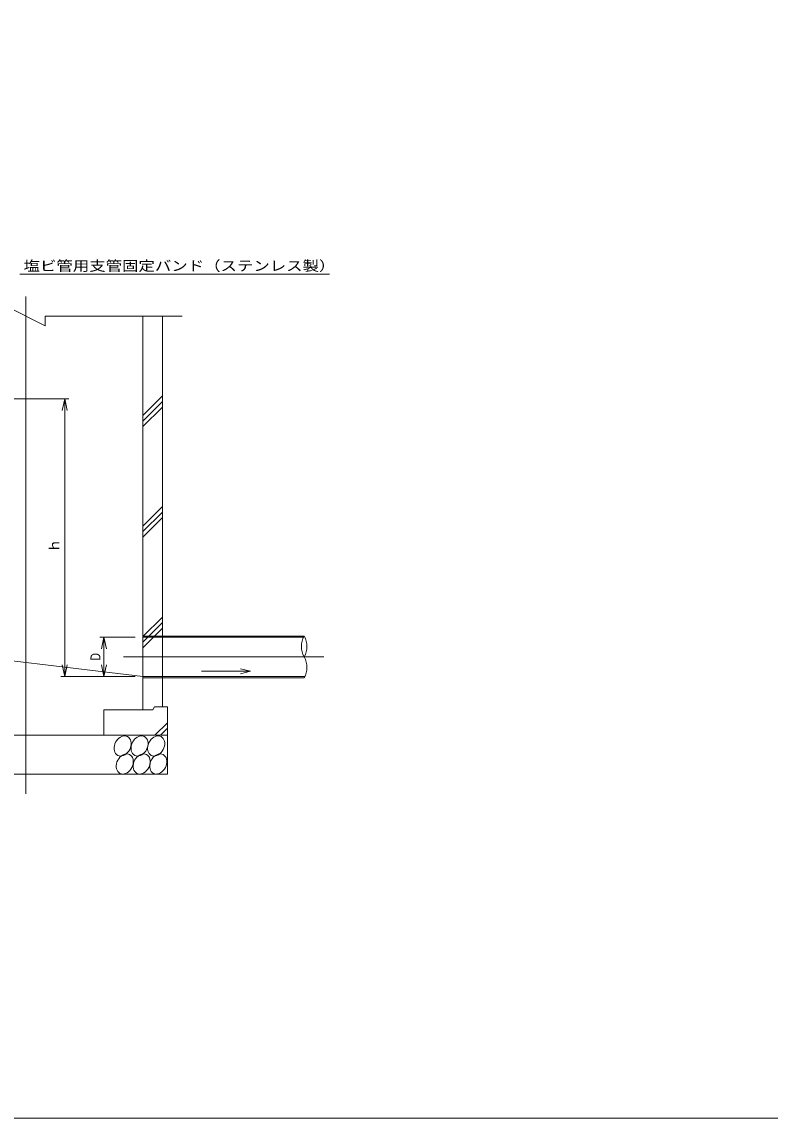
# Model space of a CAD drawing. Units: millimetres on the paper. Extents: x -390 to 406, y -282 to 282.
# Drawn here: x -172.1 to 19.3, y -282 to -1.5 of the extents above; entities that cross this region are included whole.
import ezdxf
from ezdxf.enums import TextEntityAlignment as Align

# ---------------------------------------------------------------- set-up
doc = ezdxf.new("R2010")
doc.units = ezdxf.units.MM
for name, color, linetype, lineweight in [('0-3__0-3__F-2_', 7, 'Continuous', 18), ('0-5__0-5__0-1_構造図', 7, 'Continuous', 18), ('0-6__0-6__0-4_センタ__', 7, 'Continuous', 18), ('0-7__0-7__0-5_寸法線1', 7, 'Continuous', 18), ('0-9__0-9__0-A_構造図3', 7, 'Continuous', 18), ('0-D__0-5__0-5_寸法線1', 7, 'Continuous', 18)]:
    doc.layers.add(name, color=color, linetype=linetype, lineweight=lineweight)
doc.styles.add('ＭＳ ゴシック', font='')
doc.styles.get('ＭＳ ゴシック').set_extended_font_data('MS Gothic')

msp = doc.modelspace()

# ---------------------------------------------------------------- linework, layer by layer
at = {"layer": '0-3__0-3__F-2_'}
msp.add_lwpolyline([(405.5, 282), (-390.5, 282), (-390.5, -282), (405.5, -282)], close=True, dxfattribs=at)
at = {"layer": '0-5__0-5__0-1_構造図'}
for p, q in [((-171.17, -71.79), (-171.17, -199.04)), ((-176.17, -74.29), (-166.17, -79.29)), ((-166.17, -76.79), (-131.17, -76.79)), ((-166.17, -79.29), (-166.17, -76.79)), ((-141.17, -76.79), (-141.17, -177.54)), ((-141.17, -76.79), (-137.42, -76.79)), ((-136.17, -76.79), (-136.17, -158.665)), ((-141.17, -102.245), (-136.17, -97.245)), ((-141.17, -103.66), (-136.17, -98.66)), ((-141.17, -105.074), (-136.17, -100.074)), ((-141.17, -130.53), (-136.17, -125.53)), ((-141.17, -131.944), (-136.17, -126.944)), ((-141.17, -133.358), (-136.17, -128.358)), ((-141.17, -158.814), (-136.17, -153.814)), ((-141.17, -160.228), (-136.17, -155.228)), ((-141.17, -161.642), (-136.17, -156.642)), ((-141.17, -158.665), (-99.92, -158.665)), ((-141.17, -158.94), (-100.069, -158.94)), ((-136.17, -158.665), (-136.17, -169.39)), ((-113.67, -167.69), (-126.17, -167.69)), ((-116.17, -167.02), (-113.67, -167.69)), ((-113.67, -167.69), (-116.17, -168.359)), ((-141.17, -169.04), (-99.735, -169.04)), ((-141.17, -169.39), (-99.92, -169.39)), ((-136.17, -169.39), (-136.17, -176.79)), ((-151.17, -177.54), (-141.17, -177.54)), ((-151.17, -177.54), (-151.17, -184.04)), ((-138.22, -176.79), (-136.17, -176.79)), ((-136.17, -176.79), (-134.92, -176.79)), ((-134.92, -176.79), (-134.92, -184.04)), ((-138.112, -184.04), (-134.92, -180.848)), ((-136.698, -184.04), (-134.92, -182.262)), ((-134.92, -184.04), (-191.17, -184.04)), ((-136.17, -184.04), (-151.17, -184.04)), ((-147.635, -185.087), (-147.927, -185.449)), ((-147.305, -184.777), (-147.635, -185.087)), ((-146.946, -184.528), (-147.305, -184.777)), ((-146.569, -184.347), (-146.946, -184.528)), ((-146.186, -184.241), (-146.569, -184.347)), ((-145.809, -184.213), (-146.186, -184.241)), ((-145.448, -184.263), (-145.809, -184.213)), ((-145.116, -184.389), (-145.448, -184.263)), ((-144.821, -184.589), (-145.116, -184.389)), ((-144.573, -184.855), (-144.821, -184.589)), ((-144.38, -185.181), (-144.573, -184.855)), ((-143.303, -185.087), (-143.595, -185.449)), ((-142.973, -184.777), (-143.303, -185.087)), ((-142.614, -184.528), (-142.973, -184.777)), ((-142.237, -184.347), (-142.614, -184.528)), ((-141.854, -184.241), (-142.237, -184.347)), ((-141.477, -184.213), (-141.854, -184.241)), ((-141.116, -184.263), (-141.477, -184.213)), ((-140.783, -184.389), (-141.116, -184.263)), ((-140.489, -184.589), (-140.783, -184.389)), ((-140.241, -184.855), (-140.489, -184.589)), ((-140.047, -185.181), (-140.241, -184.855)), ((-139.061, -185.087), (-139.353, -185.449)), ((-138.731, -184.777), (-139.061, -185.087)), ((-138.372, -184.528), (-138.731, -184.777)), ((-137.995, -184.347), (-138.372, -184.528)), ((-137.612, -184.241), (-137.995, -184.347)), ((-137.235, -184.213), (-137.612, -184.241)), ((-136.874, -184.263), (-137.235, -184.213)), ((-136.542, -184.389), (-136.874, -184.263)), ((-136.247, -184.589), (-136.542, -184.389)), ((-135.999, -184.855), (-136.247, -184.589)), ((-135.806, -185.181), (-135.999, -184.855)), ((-134.92, -194.04), (-134.92, -184.04)), ((-148.49, -186.73), (-148.554, -187.179)), ((-148.554, -187.179), (-148.552, -187.616)), ((-148.552, -187.616), (-148.483, -188.028)), ((-148.361, -186.283), (-148.49, -186.73)), ((-148.171, -185.852), (-148.361, -186.283)), ((-147.927, -185.449), (-148.171, -185.852)), ((-144.803, -188.134), (-144.558, -187.731)), ((-144.558, -187.731), (-144.369, -187.299)), ((-144.247, -185.555), (-144.38, -185.181)), ((-144.369, -187.299), (-144.24, -186.853)), ((-144.178, -185.967), (-144.247, -185.555)), ((-144.24, -186.853), (-144.176, -186.404)), ((-144.157, -186.73), (-144.222, -187.179)), ((-144.222, -187.179), (-144.219, -187.616)), ((-144.219, -187.616), (-144.151, -188.028)), ((-144.176, -186.404), (-144.178, -185.967)), ((-144.029, -186.283), (-144.157, -186.73)), ((-143.839, -185.852), (-144.029, -186.283)), ((-143.595, -185.449), (-143.839, -185.852)), ((-140.47, -188.134), (-140.226, -187.731)), ((-140.226, -187.731), (-140.037, -187.299)), ((-139.914, -185.555), (-140.047, -185.181)), ((-140.037, -187.299), (-139.908, -186.853)), ((-139.916, -186.73), (-139.98, -187.179)), ((-139.98, -187.179), (-139.978, -187.616)), ((-139.978, -187.616), (-139.909, -188.028)), ((-139.787, -186.283), (-139.916, -186.73)), ((-139.846, -185.967), (-139.914, -185.555)), ((-139.908, -186.853), (-139.843, -186.404)), ((-139.843, -186.404), (-139.846, -185.967)), ((-139.597, -185.852), (-139.787, -186.283)), ((-139.353, -185.449), (-139.597, -185.852)), ((-136.228, -188.134), (-135.984, -187.731)), ((-135.984, -187.731), (-135.795, -187.299)), ((-135.673, -185.555), (-135.806, -185.181)), ((-135.795, -187.299), (-135.666, -186.853)), ((-135.604, -185.967), (-135.673, -185.555)), ((-135.666, -186.853), (-135.602, -186.404)), ((-135.602, -186.404), (-135.604, -185.967)), ((-148.483, -188.028), (-148.35, -188.402)), ((-148.35, -188.402), (-148.156, -188.727)), ((-148.156, -188.727), (-147.909, -188.994)), ((-147.909, -188.994), (-147.614, -189.194)), ((-147.63, -190.455), (-147.819, -190.886)), ((-147.385, -190.052), (-147.63, -190.455)), ((-147.614, -189.194), (-147.281, -189.32)), ((-147.094, -189.69), (-147.385, -190.052)), ((-147.281, -189.32), (-146.921, -189.37)), ((-146.763, -189.38), (-147.094, -189.69)), ((-146.921, -189.37), (-146.543, -189.341)), ((-146.404, -189.131), (-146.763, -189.38)), ((-146.543, -189.341), (-146.16, -189.235)), ((-146.028, -188.95), (-146.404, -189.131)), ((-146.16, -189.235), (-145.784, -189.055)), ((-145.645, -188.844), (-146.028, -188.95)), ((-145.784, -189.055), (-145.425, -188.806)), ((-145.267, -188.816), (-145.645, -188.844)), ((-145.425, -188.806), (-145.094, -188.496)), ((-144.907, -188.865), (-145.267, -188.816)), ((-145.094, -188.496), (-144.803, -188.134)), ((-144.574, -188.992), (-144.907, -188.865)), ((-144.279, -189.192), (-144.574, -188.992)), ((-144.031, -189.458), (-144.279, -189.192)), ((-144.151, -188.028), (-144.018, -188.402)), ((-143.838, -189.784), (-144.031, -189.458)), ((-144.018, -188.402), (-143.824, -188.727)), ((-143.705, -190.158), (-143.838, -189.784)), ((-143.824, -188.727), (-143.576, -188.994)), ((-143.636, -190.57), (-143.705, -190.158)), ((-143.634, -191.007), (-143.636, -190.57)), ((-143.576, -188.994), (-143.282, -189.194)), ((-143.298, -190.455), (-143.487, -190.886)), ((-143.053, -190.052), (-143.298, -190.455)), ((-143.282, -189.194), (-142.949, -189.32)), ((-142.761, -189.69), (-143.053, -190.052)), ((-142.949, -189.32), (-142.589, -189.37)), ((-142.431, -189.38), (-142.761, -189.69)), ((-142.589, -189.37), (-142.211, -189.341)), ((-142.072, -189.131), (-142.431, -189.38)), ((-142.211, -189.341), (-141.828, -189.235)), ((-141.695, -188.95), (-142.072, -189.131)), ((-141.828, -189.235), (-141.452, -189.055)), ((-141.313, -188.844), (-141.695, -188.95)), ((-141.452, -189.055), (-141.093, -188.806)), ((-140.935, -188.816), (-141.313, -188.844)), ((-141.093, -188.806), (-140.762, -188.496)), ((-140.575, -188.865), (-140.935, -188.816)), ((-140.762, -188.496), (-140.47, -188.134)), ((-140.242, -188.992), (-140.575, -188.865)), ((-139.947, -189.192), (-140.242, -188.992)), ((-139.699, -189.458), (-139.947, -189.192)), ((-139.909, -188.028), (-139.776, -188.402)), ((-139.776, -188.402), (-139.582, -188.727)), ((-139.506, -189.784), (-139.699, -189.458)), ((-139.582, -188.727), (-139.335, -188.994)), ((-139.373, -190.158), (-139.506, -189.784)), ((-139.304, -190.57), (-139.373, -190.158)), ((-139.335, -188.994), (-139.04, -189.194)), ((-139.302, -191.007), (-139.304, -190.57)), ((-139.056, -190.455), (-139.245, -190.886)), ((-138.811, -190.052), (-139.056, -190.455)), ((-139.04, -189.194), (-138.707, -189.32)), ((-138.52, -189.69), (-138.811, -190.052)), ((-138.707, -189.32), (-138.347, -189.37)), ((-138.189, -189.38), (-138.52, -189.69)), ((-138.347, -189.37), (-137.969, -189.341)), ((-137.83, -189.131), (-138.189, -189.38)), ((-137.969, -189.341), (-137.586, -189.235)), ((-137.453, -188.95), (-137.83, -189.131)), ((-137.586, -189.235), (-137.21, -189.055)), ((-137.071, -188.844), (-137.453, -188.95)), ((-137.21, -189.055), (-136.851, -188.806)), ((-136.693, -188.816), (-137.071, -188.844)), ((-136.851, -188.806), (-136.52, -188.496)), ((-136.333, -188.865), (-136.693, -188.816)), ((-136.52, -188.496), (-136.228, -188.134)), ((-136, -188.992), (-136.333, -188.865)), ((-135.705, -189.192), (-136, -188.992)), ((-135.457, -189.458), (-135.705, -189.192)), ((-135.264, -189.784), (-135.457, -189.458)), ((-135.131, -190.158), (-135.264, -189.784)), ((-135.062, -190.57), (-135.131, -190.158)), ((-135.06, -191.007), (-135.062, -190.57)), ((-147.948, -191.333), (-148.012, -191.782)), ((-148.012, -191.782), (-148.01, -192.219)), ((-148.01, -192.219), (-147.941, -192.631)), ((-147.819, -190.886), (-147.948, -191.333)), ((-147.941, -192.631), (-147.808, -193.005)), ((-147.808, -193.005), (-147.615, -193.33)), ((-147.615, -193.33), (-147.367, -193.597)), ((-145.242, -193.658), (-144.883, -193.409)), ((-144.883, -193.409), (-144.553, -193.099)), ((-144.553, -193.099), (-144.261, -192.737)), ((-144.261, -192.737), (-144.017, -192.334)), ((-144.017, -192.334), (-143.827, -191.902)), ((-143.827, -191.902), (-143.698, -191.455)), ((-143.698, -191.455), (-143.634, -191.007)), ((-143.616, -191.333), (-143.68, -191.782)), ((-143.68, -191.782), (-143.678, -192.219)), ((-143.678, -192.219), (-143.609, -192.631)), ((-143.487, -190.886), (-143.616, -191.333)), ((-143.609, -192.631), (-143.476, -193.005)), ((-143.476, -193.005), (-143.283, -193.33)), ((-143.283, -193.33), (-143.035, -193.597)), ((-140.91, -193.658), (-140.551, -193.409)), ((-140.551, -193.409), (-140.221, -193.099)), ((-140.221, -193.099), (-139.929, -192.737)), ((-139.929, -192.737), (-139.684, -192.334)), ((-139.684, -192.334), (-139.495, -191.902)), ((-139.495, -191.902), (-139.366, -191.455)), ((-139.374, -191.333), (-139.438, -191.782)), ((-139.438, -191.782), (-139.436, -192.219)), ((-139.436, -192.219), (-139.367, -192.631)), ((-139.245, -190.886), (-139.374, -191.333)), ((-139.367, -192.631), (-139.234, -193.005)), ((-139.366, -191.455), (-139.302, -191.007)), ((-139.234, -193.005), (-139.041, -193.33)), ((-139.041, -193.33), (-138.793, -193.597)), ((-136.668, -193.658), (-136.309, -193.409)), ((-136.309, -193.409), (-135.979, -193.099)), ((-135.979, -193.099), (-135.687, -192.737)), ((-135.687, -192.737), (-135.443, -192.334)), ((-135.443, -192.334), (-135.253, -191.902)), ((-135.253, -191.902), (-135.124, -191.455)), ((-135.124, -191.455), (-135.06, -191.007)), ((-207.42, -194.04), (-134.92, -194.04)), ((-147.367, -193.597), (-147.072, -193.797)), ((-147.072, -193.797), (-146.74, -193.923)), ((-146.74, -193.923), (-146.379, -193.973)), ((-146.379, -193.973), (-146.002, -193.944)), ((-146.002, -193.944), (-145.619, -193.838)), ((-145.619, -193.838), (-145.242, -193.658)), ((-143.035, -193.597), (-142.74, -193.797)), ((-142.74, -193.797), (-142.408, -193.923)), ((-142.408, -193.923), (-142.047, -193.973)), ((-142.047, -193.973), (-141.67, -193.944)), ((-141.67, -193.944), (-141.287, -193.838)), ((-141.287, -193.838), (-140.91, -193.658)), ((-138.793, -193.597), (-138.498, -193.797)), ((-138.498, -193.797), (-138.166, -193.923)), ((-138.166, -193.923), (-137.805, -193.973)), ((-137.805, -193.973), (-137.428, -193.944)), ((-137.428, -193.944), (-137.045, -193.838)), ((-137.045, -193.838), (-136.668, -193.658))]:
    msp.add_line(p, q, dxfattribs=at)
msp.add_lwpolyline([(-141.17, -177.54), (-138.67, -177.54), (-138.22, -176.79)], dxfattribs=at)
for centre, start, end in [((-95.276, -161.346), 150, 210), ((-104.564, -161.346), 330, 30), ((-104.564, -166.708), 330, 30)]:
    msp.add_arc(centre, 5.362, start, end, dxfattribs=at)
at = {"layer": '0-6__0-6__0-4_センタ__'}
msp.add_line((-146.17, -163.99), (-94.92, -163.99), dxfattribs=at)
at = {"layer": '0-7__0-7__0-5_寸法線1'}
for p, q in [((-93.471, -66.109), (-172.716, -66.109)), ((-179.17, -97.965), (-160.17, -97.965)), ((-161.17, -97.965), (-161.17, -169.04)), ((-143.17, -158.94), (-152.17, -158.94)), ((-151.17, -158.94), (-151.17, -169.04)), ((-143.17, -169.04), (-162.17, -169.04)), ((-143.17, -169.04), (-152.17, -169.04))]:
    msp.add_line(p, q, dxfattribs=at)
at = {"layer": '0-9__0-9__0-A_構造図3'}
msp.add_line((-141.17, -169.04), (-180.513, -164.292), dxfattribs=at)
at = {"layer": '0-D__0-5__0-5_寸法線1'}
for p, q in [((-161.17, -97.965), (-161.808, -100.965)), ((-161.17, -97.965), (-160.533, -100.965)), ((-151.17, -158.94), (-151.808, -161.94)), ((-151.17, -158.94), (-150.533, -161.94)), ((-161.17, -169.04), (-161.808, -166.04)), ((-161.17, -169.04), (-160.533, -166.04)), ((-151.17, -169.04), (-151.808, -166.04)), ((-151.17, -169.04), (-150.533, -166.04))]:
    msp.add_line(p, q, dxfattribs=at)

# ---------------------------------------------------------------- texts
at = {"layer": '0-7__0-7__0-5_寸法線1', "style": 'ＭＳ ゴシック', "width": 1.2}
msp.add_text('塩ビ管用支管固定バンド（ステンレス製）', height=2.566, dxfattribs=at).set_placement((-171.716, -65.999), align=Align.BOTTOM_LEFT)
at = {"layer": '0-7__0-7__0-5_寸法線1', "style": 'ＭＳ ゴシック'}
msp.add_text('ｈ', height=2.566, rotation=90, dxfattribs=at).set_placement((-161.762, -137.27), align=Align.BOTTOM_LEFT)
at = {"layer": '0-7__0-7__0-5_寸法線1', "style": 'ＭＳ ゴシック', "width": 0.75}
msp.add_text('Ｄ', height=2.566, rotation=90, dxfattribs=at).set_placement((-151.271, -165.3), align=Align.BOTTOM_LEFT)

doc.saveas('drawing.dxf')
